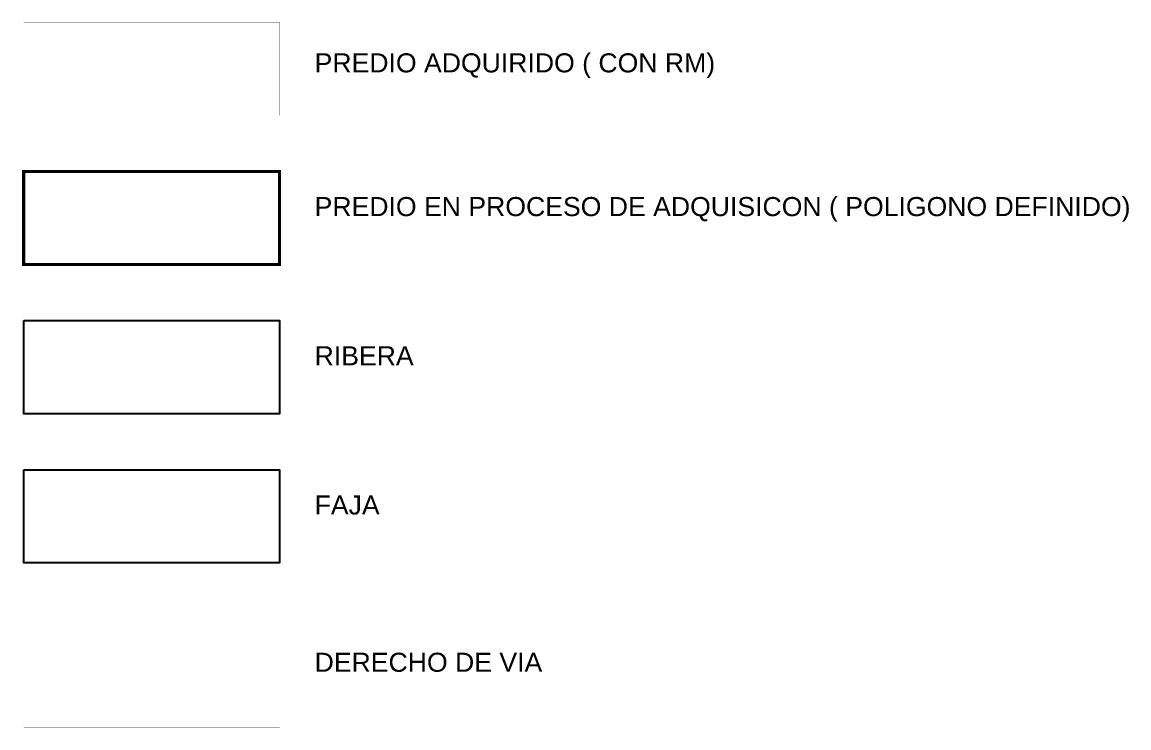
# Model space of a CAD drawing. Header units: metres. Extents: x 91 to 896469, y 125 to 17394210.
# Drawn here: x 449048 to 450443, y 8698058 to 8698947 of the extents above; entities that cross this region are included whole.
import ezdxf

# ---------------------------------------------------------------- set-up
doc = ezdxf.new("R2010")
doc.units = ezdxf.units.M
doc.header["$MEASUREMENT"] = 0
doc.linetypes.add('DASHED', pattern=[0.75, 0.5, -0.25])
for name, color, linetype in [('DERECHO DE VIA JAUJA TARMA', 7, 'Continuous'), ('FAJA IZQUIERDA', 6, 'Continuous'), ('RIBERA IZQUIERDA', 5, 'Continuous')]:
    doc.layers.add(name, color=color, linetype=linetype)
doc.layers.add('PREDIO ADQUIRIDO ( CON RM)', color=3, linetype='Continuous', lineweight=30)
doc.layers.add('PREDIO DEFINIDO ( EN PROCESO)', color=7, linetype='Continuous', lineweight=30, true_color=0xe0e000)
doc.styles.get("Standard").update_dxf_attribs({"font": 'arial.ttf'})

msp = doc.modelspace()

# ---------------------------------------------------------------- linework, layer by layer
at = {"layer": 'DERECHO DE VIA JAUJA TARMA', "color": 6, "linetype": 'DASHED', "lineweight": 9, "ltscale": 10}
msp.add_lwpolyline([(449049.9, 8698175.5, 0, 0.1, 0), (449372.3, 8698175.5, 0.1, 0.1, 0), (449372.3, 8698058.2, 0.1, 0.1, 0), (449049.9, 8698058.2, 0.1, 0.1, 0)], format="xyseb", close=True, dxfattribs=at)
at = {"layer": 'FAJA IZQUIERDA'}
msp.add_lwpolyline([(449049.9, 8698383.4), (449372.3, 8698383.4), (449372.3, 8698266), (449049.9, 8698266)], close=True, dxfattribs=at)
at = {"layer": 'PREDIO ADQUIRIDO ( CON RM)', "lineweight": 0, "const_width": 0.2}
msp.add_lwpolyline([(449049.9, 8698947.3), (449372.3, 8698947.3), (449372.3, 8698830), (449049.9, 8698830)], close=True, dxfattribs=at)
at = {"layer": 'PREDIO ADQUIRIDO ( CON RM)', "color": 5, "lineweight": 0, "const_width": 0.2}
msp.add_lwpolyline([(449049.9, 8698571.3), (449372.3, 8698571.3), (449372.3, 8698454), (449049.9, 8698454)], close=True, dxfattribs=at)
at = {"layer": 'PREDIO DEFINIDO ( EN PROCESO)', "lineweight": 0, "const_width": 4}
msp.add_lwpolyline([(449049.9, 8698759.3), (449372.3, 8698759.3), (449372.3, 8698642), (449049.9, 8698642)], close=True, dxfattribs=at)
at = {"layer": 'RIBERA IZQUIERDA', "color": 4}
msp.add_lwpolyline([(449049.9, 8698571.3), (449372.3, 8698571.3), (449372.3, 8698454), (449049.9, 8698454)], close=True, dxfattribs=at)

# ---------------------------------------------------------------- texts
at = {"layer": 'PREDIO ADQUIRIDO ( CON RM)', "lineweight": 20, "insert": (449416.5, 8698908.1), "char_height": 24, "attachment_point": 1}
msp.add_mtext_dynamic_manual_height_columns('PREDIO ADQUIRIDO ( CON RM)', width=573.211, gutter_width=1.2, heights=[0], dxfattribs=at)
at = {"layer": 'PREDIO DEFINIDO ( EN PROCESO)', "insert": (449416.5, 8698727), "char_height": 24, "attachment_point": 1}
msp.add_mtext_dynamic_manual_height_columns('PREDIO EN PROCESO DE ADQUISICON ( POLIGONO DEFINIDO)', width=1088.797, gutter_width=1.2, heights=[0], dxfattribs=at)
at = {"layer": 'PREDIO DEFINIDO ( EN PROCESO)', "color": 5, "insert": (449416.5, 8698539), "char_height": 24, "attachment_point": 1}
msp.add_mtext_dynamic_manual_height_columns('RIBERA', width=1088.797, gutter_width=1.2, heights=[0], dxfattribs=at)
at = {"layer": 'PREDIO DEFINIDO ( EN PROCESO)', "color": 6, "char_height": 24, "attachment_point": 1}
for s, insert in [('FAJA', (449416.5, 8698351)), ('DERECHO DE VIA', (449416.5, 8698152.8))]:
    msp.add_mtext_dynamic_manual_height_columns(s, width=1088.797, gutter_width=1.2, heights=[0], dxfattribs=dict(at, insert=insert))

doc.saveas('drawing.dxf')
